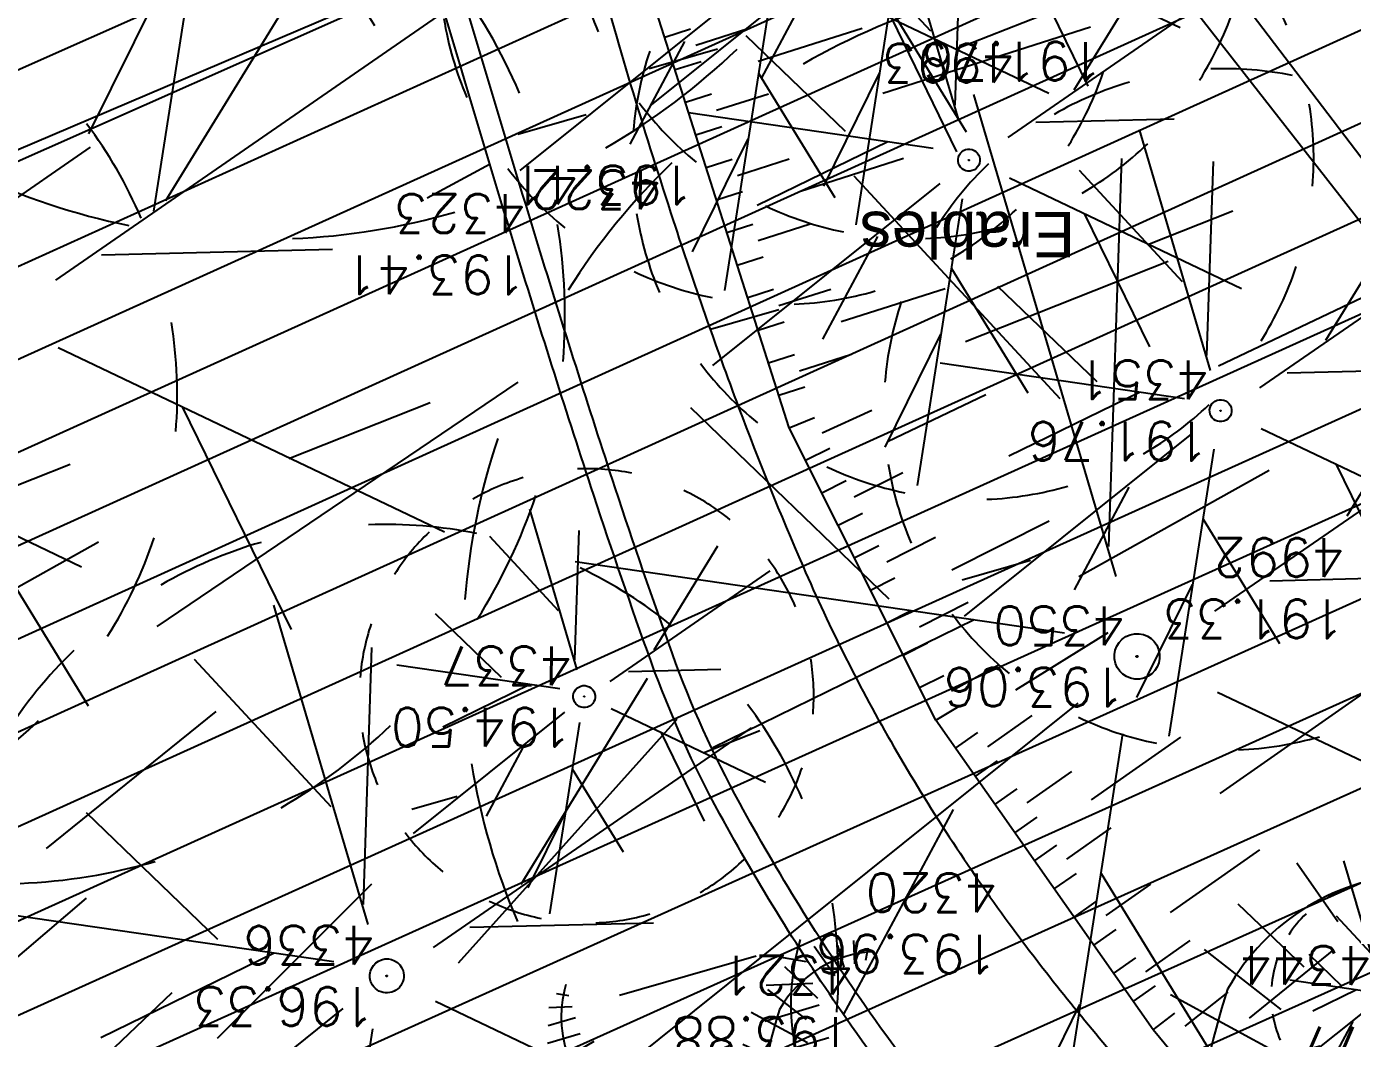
# Model space of a CAD drawing. Extents: x -594 to 29166, y -5797 to 14313.
# Drawn here: x 14514 to 15681, y 1596 to 2487 of the extents above; entities that cross this region are included whole.
import ezdxf
from ezdxf.enums import TextEntityAlignment as Align
from ezdxf.lldxf.tags import DXFTag

# ---------------------------------------------------------------- set-up
doc = ezdxf.new("R2010")
doc.units = 0
doc.linetypes.add('Style de ligne -15', pattern=[2.0832800000000002, 1.25, -0.41656, 0.1388600000000001, -0.2778600000000001])
doc.layers.get('0').update_dxf_attribs({"color": 252})
for name, color, linetype in [('A SITE', 252, 'Continuous'), ('DWG_280-140115-P - Général', 252, 'Continuous'), ('Fond topo - TAL', 252, 'Continuous'), ('Fond topo - TAL_HAC', 252, 'Continuous'), ('Fond topo - VEG', 252, 'Continuous'), ('Fond topo - VEG_TXT_ESSENCE', 252, 'Continuous'), ('Fond topo - Z_500', 252, 'Continuous'), ('prlm-VRD', 252, 'Continuous'), ('SA - EBC', 252, 'Continuous')]:
    doc.layers.add(name, color=color, linetype=linetype)
for name, color, linetype, plot in [('Fond topo - N', 252, 'Continuous', False), ('Fond topo - NCACHE', 252, 'Continuous', False), ('Fond topo - ZCACHE', 252, 'Continuous', False)]:
    doc.layers.add(name, color=color, linetype=linetype, plot=plot)
doc.layers.add('Fond topo - P', color=252, linetype='Continuous', lineweight=50)
doc.layers.add('Fond topo - VOI', color=252, linetype='Continuous', lineweight=25)
doc.styles.add('2000_ARIAL', font='arial.ttf', dxfattribs={"height": 0.400000006})
doc.styles.add('SIMPLEX', font='simplex_.ttf', dxfattribs={"height": 1.25})
tags = doc.linetypes.add('L16', pattern=[0.37500001490116125, 0.300000011920929, -0.07500000298023224]).pattern_tags.tags
tags[6:7] = [DXFTag(74, 4), DXFTag(75, 0), DXFTag(340, '0'), DXFTag(46, 0.0), DXFTag(50, 0.0), DXFTag(44, 0.0), DXFTag(45, 0.0)]
tags[4:5] = [DXFTag(74, 4), DXFTag(75, 0), DXFTag(340, '0'), DXFTag(46, 0.0), DXFTag(50, 0.0), DXFTag(44, 0.0), DXFTag(45, 0.0)]
tags = doc.linetypes.add('L8', pattern=[0.22500000894069674, 0.1500000059604645, -0.07500000298023224]).pattern_tags.tags
tags[6:7] = [DXFTag(74, 4), DXFTag(75, 0), DXFTag(340, '0'), DXFTag(46, 0.0), DXFTag(50, 0.0), DXFTag(44, 0.0), DXFTag(45, 0.0)]
tags[4:5] = [DXFTag(74, 4), DXFTag(75, 0), DXFTag(340, '0'), DXFTag(46, 0.0), DXFTag(50, 0.0), DXFTag(44, 0.0), DXFTag(45, 0.0)]
tags = doc.linetypes.add('STYLE_15', pattern=[0.8333119936287403, 0.5, -0.1666239947080612, 0.05554400011897087, -0.1111439988017082]).pattern_tags.tags
tags[10:11] = [DXFTag(74, 4), DXFTag(75, 0), DXFTag(340, '0'), DXFTag(46, 0.0), DXFTag(50, 0.0), DXFTag(44, 0.0), DXFTag(45, 0.0)]
tags[8:9] = [DXFTag(74, 4), DXFTag(75, 0), DXFTag(340, '0'), DXFTag(46, 0.0), DXFTag(50, 0.0), DXFTag(44, 0.0), DXFTag(45, 0.0)]
tags[6:7] = [DXFTag(74, 4), DXFTag(75, 0), DXFTag(340, '0'), DXFTag(46, 0.0), DXFTag(50, 0.0), DXFTag(44, 0.0), DXFTag(45, 0.0)]
tags[4:5] = [DXFTag(74, 4), DXFTag(75, 0), DXFTag(340, '0'), DXFTag(46, 0.0), DXFTag(50, 0.0), DXFTag(44, 0.0), DXFTag(45, 0.0)]

# ---------------------------------------------------------------- blocks, each defined once
blk = doc.blocks.new('A 90.PTOPO')
at = {"layer": 'Fond topo - NCACHE', "style": 'SIMPLEX'}
blk.add_attdef('MAT', text='', height=0.34, dxfattribs=at).set_placement((0.09999999986030161, -0.09999999962747097), align=Align.TOP_LEFT)
at = {"layer": 'Fond topo - ZCACHE', "style": 'SIMPLEX'}
blk.add_attdef('ALT', (0.09999999986030161, 0.09999999962747097), '', height=0.34, dxfattribs=at)
blk = doc.blocks.new('A 90.VEG14')
at = {"ltscale": 2, "flags": 128}
for points in [[(0.5, 0, -1), (-0.5, 0, -1)], [(0.016, 0, -1), (-0.016, 0, -1)]]:
    blk.add_lwpolyline(points, format="xyb", close=True, dxfattribs=at)
blk = doc.blocks.new('A 90.VEG12')
at = {"ltscale": 2}
for p, q in [((0.01815258799999997, 0.057406781), (0.100441039, 0.47293725)), ((0.05749608, 0.253444298), (0.145517598, 0.414706841)), ((0.037902722, 0.15845596), (-0.06593155700000003, 0.344147082)), ((-0.158788295, 0.086017079), (-0.245985314, 0.284587218)), ((0.04981112299999996, 0.033821695), (0.391570728, 0.285894318)), ((0.143890955, 0.107467204), (0.230033352, 0.253971609)), ((0.2917471699999999, 0.208620217), (0.392372872, 0.233301274)), ((-0.05229389700000003, 0.02983962500000001), (-0.383643778, 0.204631851)), ((-0.25001839, 0.135126714), (-0.3755999820000001, 0.091127132)), ((0.122915307, -0.02992704099999999), (0.317230371, 0.05540147100000001)), ((0.057557527, -0.01766878999999999), (0.411943876, -0.08413611500000001)), ((-0.05265807700000003, -0.029192154), (-0.412380265, -0.256628677)), ((-0.09359106700000003, -0.049762263), (-0.2956446150000001, -0.04653133200000001)), ((0.184132294, -0.04763066399999999), (0.323120213, -0.192805613)), ((0.01825986499999999, -0.057372749), (0.107637982, -0.4128258760000001)), ((0.02259491799999996, -0.07955337300000001), (0.001649748999999978, -0.36183712)), ((-0.151821475, -0.09483882200000002), (-0.2999525240000001, -0.315936062)), ((0.05371548199999998, -0.188497704), (0.197263789, -0.356749422))]:
    blk.add_line(p, q, dxfattribs=at)
for start, end in [(90, 103.8461539085843), (62.30769199853572, 76.15384597947835), (117.6923078993823, 131.5384619204946), (34.61538499867542, 48.46153799321151), (145.3846149358338, 159.2307690506909), (6.923076979206323, 20.76923090842763), (173.0769230068974, 186.9230769931026), (339.2307689837768, 353.0769230207937), (200.7692310571047, 214.6153850641662), (311.5384620067885, 325.3846150013246), (228.4615380795054, 242.3076921006177), (283.8461540205217, 297.6923080014643), (256.1538460914157, 270)]:
    blk.add_arc((0, 0), 0.496982058, start, end, dxfattribs=at)
blk = doc.blocks.new('A 90.RESINEUX')
at = {"ltscale": 2}
for p, q in [((-0.074169265, 0.428845282), (-0.014171327, 0.418845625)), ((-0.094168577, 0.388846656), (-0.024170983, 0.388846656)), ((-0.104168234, 0.338848375), (-0.014171327, 0.348848031)), ((-0.11416789, 0.298849749), (-0.014171327, 0.318849062)), ((-0.11416789, 0.258851124), (-0.004171670000000001, 0.288850093)), ((-0.104168234, 0.218852498), (0.015827643, 0.258851124)), ((0.325816989, 0.248851468), (0.345816302, 0.168854217)), ((0.365815615, 0.248851468), (0.365815615, 0.188853529)), ((0.285818364, 0.238851811), (0.325816989, 0.15885456)), ((0.395814584, 0.238851811), (0.395814584, 0.188853529)), ((0.425813553, 0.228852155), (0.415813896, 0.188853529)), ((-0.094168577, 0.178853873), (0.015827643, 0.218852499)), ((0.245819739, 0.218852498), (0.29581802, 0.138855248)), ((0.445812866, 0.208852842), (0.435813209, 0.188853529)), ((-0.094168577, 0.128855591), (0.035826955, 0.18885353)), ((0.205821113, 0.198853186), (0.265819051, 0.108856279)), ((0.165822488, 0.178853873), (0.225820426, 0.07885731)), ((-0.08416892100000001, 0.08885696600000001), (0.035826955, 0.148854904)), ((0.115824206, 0.148854904), (0.205821113, 0.038858684)), ((-0.074169264, 0.058857997), (0.05582626800000001, 0.118855935)), ((0.06582592400000001, 0.118855935), (0.155822831, 0.008859715)), ((-0.444156549, 0.058857997), (-0.394158268, 0.108856279)), ((-0.124167546, -0.091136848), (-0.11416789, 0.098856622)), ((-0.41415758, 0.018859372), (-0.374158955, 0.08885696600000001)), ((-0.374158955, -0.011139597), (-0.33416033, 0.08885696600000001)), ((-0.33416033, -0.03113891), (-0.294161704, 0.08885696600000001)), ((-0.294161704, -0.051138223), (-0.264162735, 0.08885696600000001)), ((-0.254163079, -0.06113787900000001), (-0.234163766, 0.08885696600000001)), ((-0.204164797, -0.071137536), (-0.204164797, 0.08885696600000001)), ((-0.164166172, -0.08113719200000001), (-0.164166172, 0.08885696600000001)), ((0.045826612, -0.14113513), (0.125823863, -0.001139941)), ((0.09582489300000001, -0.151134786), (0.175822144, -0.03113891)), ((0.135823519, -0.161134443), (0.225820426, -0.051138223)), ((-0.104168234, -0.06113787900000001), (0.025827299, -0.14113513)), ((0.185821801, -0.171134099), (0.265819051, -0.08113719200000001)), ((-0.11416789, -0.101136505), (-0.004171670000000001, -0.171134099)), ((0.235820082, -0.191133412), (0.315817333, -0.111136161)), ((-0.124167546, -0.151134786), (-0.014171327, -0.211132724)), ((0.275818708, -0.201133068), (0.345816302, -0.151134786)), ((-0.134167203, -0.191133412), (-0.014171327, -0.261131006)), ((0.305817677, -0.231132037), (0.375815271, -0.191133412)), ((-0.134167203, -0.231132037), (-0.034170639, -0.301129632)), ((0.335816646, -0.271130662), (0.395814584, -0.25113135)), ((-0.144166859, -0.271130662), (-0.054169952, -0.341128257)), ((0.385814927, -0.291129975), (0.345816302, -0.291129975)), ((-0.154166515, -0.311129288), (-0.074169264, -0.3911265390000001)), ((0.345816302, -0.311129288), (0.385814927, -0.321128944)), ((0.365815615, -0.341128257), (0.345816302, -0.331128601)), ((-0.174165828, -0.341128257), (-0.124167546, -0.411125851)), ((-0.204164797, -0.36112757), (-0.174165828, -0.431125164)), ((-0.234163766, -0.381126882), (-0.22416411, -0.431125164)), ((-0.264162735, -0.3911265390000001), (-0.264162735, -0.431125164))]:
    blk.add_line(p, q, dxfattribs=at)
for centre, major_axis, ratio, start_param, end_param in [((0.125824658, 0.32584846), (-0.141416496, 0.141416496), 0.9999999999990478, 6.0187679254481, 7.001196311805126), ((0.626553274, 0.375004286), (0.495806787, 0.495806787), 0.9999999999992479, 2.407115294926716, 2.808261770600389), ((0.346817063, 0.020858942), (0.141416496, 0.141416496), 0.9999999999984862, 0.2082352305735228, 0.9403659464662355), ((0.6156107310000001, -0.413017298), (-0.494244527, 0.494244527), 0.9999999999994863, 5.940864207087385, 6.402329262634387), ((-0.271161699, 0.231851691), (-0.148487321, 0.148487321), 0.999999999999426, 1.039500649605982, 1.948537937165391), ((-0.132308309, 0.771717634), (0.5413446150000001, 0.5413446150000001), 0.999999999999071, 3.63264165587472, 4.003214602841574), ((0, 0), (-0.001131371, 0.001131371), 0.99999999997417, 3.926990817000156, 7.06858347058995), ((0, 0), (-0.001131371, 0.001131371), 0.99999999997417, 0.7853981634103633, 3.926990817000156), ((-0.091248273, -0.737988308), (0.495574425, 0.495574425), 0.9999999999996342, 0.1822567691657557, 0.5883250715815413), ((-0.744748968, -0.046828497), (-0.4953887950000001, 0.4953887950000001), 0.9999999999996526, 3.509030027783859, 3.906773112117224), ((0.162823386, -0.300130027), (-0.141416496, 0.141416496), 0.9999999999997603, 3.670881203304562, 4.697745667496582), ((-0.265161906, -0.212133051), (-0.141416496, 0.141416496), 0.9999999999999891, 2.259520706035595, 3.289317319450373)]:
    blk.add_ellipse(centre, major_axis=major_axis, ratio=ratio, start_param=start_param, end_param=end_param, dxfattribs=at)
blk = doc.blocks.new('A$C380262B1')
at = {"layer": 'SA - EBC'}
h = blk.add_hatch(dxfattribs=at)
h.set_pattern_fill('_USER', color=256, scale=75, angle=-335.8284639255295, style=0, pattern_type=0)
h.set_pattern_definition([(24.17153607447054, (-355966725.0913794, -417896002.4038396), (-30.71023888770651, 68.42427367140989), [])])
h.paths.add_polyline_path([(9533.967289561406, -8391.022676602006), (7823.560263682157, -8197.032719478011), (7677.26634000428, -8624.200356937945), (6795.644808141515, -8561.406107898802), (5968.179506575689, -8295.55842038244), (5307.727831928059, -7899.99740216881, -0.3248648439675891), (5215.66356504336, -6186.960641667247, -0.2814891280233847), (6034.588919347152, -5793.906059488654), (6977.488194359466, -5966.359615046531, 0.1695292869953866), (8622.524935239926, -5863.042801246047, 0.3340686001642133), (8902.106720628217, -5382.998490706086, 0.09326601099187866), (8620.675744628534, -4484.154293872416, 0.153138720952933), (7983.041431754827, -3856.574170198292), (6774.001917056739, -3250.65084323287), (5737.27900213562, -2651.023222506046, -0.1642525569746835), (4858.435642998666, -1650.659172795713), (4817.150435736403, -1198.612694069743), (4848.756969021633, -647.3217743448913), (5422.659926814958, 1808.548009581864, 0.4390366150430304), (6435.564773995429, 2874.098786618561, -0.09336270403907257), (6508.739385334775, 3486.828686110675, 0.1042719612268155), (6540.439700800925, 3811.755312792957), (6460.564939025789, 4655.403570830822), (7373.38954936713, 4920.791836176068), (7554.008261486888, 4259.8578767851), (7298.873095074669, 4188.137014396489), (7509.021686343476, 3441.03382807225, -0.2009829630450486), (7456.712778378278, 3016.095944307745), (7105.68882166408, 2168.347155954689), (7082.51023539342, 1970.99042609334), (7207.488740049303, 1059.89730162546), (7767.198439734057, -779.9824859946966), (8823.304629139602, -984.4878826290369, 0.1214178809896852), (9894.772318005562, -3098.331943433732, 0.01018302281994621), (10254.53238859773, -3499.40192066133), (9617.819940159097, -3345.007801242173), (9300.242931814864, -4358.367580920458), (9996.567213023081, -4620.499769318849), (9784.691719617695, -7276.41688529402), (9646.94292745553, -8212.627615593374)])
at = {"layer": 'DWG_280-140115-P - Général', "linetype": 'STYLE_15', "ltscale": 10, "elevation": 1e-07, "flags": 128}
for points in [[(3021.57010990195, -8145.867266133428, -0.06895872050302425), (6235.28967932798, -3756.488723866642, -0.008807822459316559), (10257.93705312535, 602.650766633451, -0.04520462568320733), (14397.25473853759, 4625.921016000211)], [(3183.863145206124, -8029.472286626697, -0.06402224317722395), (6209.414131427184, -3981.190984882414, -0.008807822459316559), (10232.06150527112, 377.9485056176782, -0.04520462568320733), (14371.37919068336, 4401.218755077571)], [(3210.571503592655, -8360.037511121482, -0.06701638499415095), (6351.068271277472, -4105.283255595714, -0.008807822459459397), (10373.71564516798, 253.8562349975109, -0.04520462568242076), (14513.03333048709, 4277.126484271139)]]:
    blk.add_lwpolyline(points, format="xyb", dxfattribs=at)
at = {"layer": 'Fond topo - TAL', "ltscale": 2, "flags": 128}
for points in [[(5550.964989326894, 309.369040466845, 0.001967021161989692), (5665.979576995596, -158.5412297397852, 0.009053492578674051), (5692.935789003968, -258.6355214938521, 0.02150890567281686), (5721.746376994997, -344.371111318469, 0.003755858169683042), (5916.477807564661, -839.507176540792, 0.006031040945216099), (6036.166447913274, -1127.173111308366, 0.00802460262229775), (6131.992868334055, -1340.383921563625, 0.04845863212810597), (6240.257172519341, -1522.94373139739, 0.03430654887041581), (6435.959424171597, -1754.955144040287, 0.02760387584933579), (6657.272273395211, -1959.60779003799, 0.04574181501611826), (6804.766618506983, -2060.447602067143, 0.003041655342484329), (6919.643248012289, -2123.531989287585, 0.0008412878209468677), (7337.804675800726, -2348.956102598459, 0.002454288222013147), (7436.458407342434, -2401.302496530116, 0.01966671475607495), (7719.408091250807, -2481.40658531338)], [(8696.70307035558, -2579.708044789732, -0.3425138750578529), (8150.471424357966, -2505.880220793188), (7835.208676150069, -2174.599758349359), (7410.980857489631, -1660.51135584712), (7219.618447357789, -1387.792038172483), (7090.576260630041, -1130.376935936511), (6971.801466261968, -757.5860807672143), (6852.857841458172, -256.5357037819922), (6786.252327915281, 103.1283412128687)]]:
    blk.add_lwpolyline(points, format="xyb", dxfattribs=at)
at = {"layer": 'Fond topo - TAL', "linetype": 'L8', "ltscale": 2, "flags": 128}
for points in [[(7843.576837424189, -2454.763318784535, 0.2025701717713174), (7818.711159052327, -2407.034266274422, -0.007879161599459306), (7640.990078588948, -2235.129312518984, -0.01612499363821745), (7557.98194357194, -2146.742506511509, -0.005612050926987784), (7218.769571790472, -1752.536460012197, -0.02310981944406066), (7140.930297179148, -1650.804320536554, -0.02656853736084773), (7029.457357199863, -1470.521908998489, -0.03868213141289542), (6968.934015370905, -1336.197910271585, -0.007175392863421301), (6918.436704436317, -1189.56454358995, -0.004924543901637316), (6850.185837876052, -974.6195048093796, -0.003633774980151405), (6765.756383864209, -692.0433912426233, -0.005756497948632509), (6715.744366496801, -512.4281177297235, -0.02086462232268653), (6661.297923419625, -267.020758241415, -0.01528835115206335), (6611.542783258483, 71.27801030874252, -0.00998661920293276), (6586.955556971952, 328.0047471635044, -0.02421681069612429), (6584.030494419858, 435.9778702259064, -0.004068535753421325), (6587.800737796351, 563.8447332195938, -0.00117186381131355), (6605.500722117722, 1006.575481779873, -0.001529534022618814), (6626.974113052711, 1479.64345049113, -0.006277708336209411), (6634.034058218822, 1595.284275058657, -0.0295487888980973), (6646.315631410107, 1687.354569882154, -0.007897956095757505), (6716.157549107447, 2019.119587913156, -0.009534636861174617), (6784.259685594589, 2294.602788612247, -0.02633710465156826), (6808.546934463084, 2369.371020235121)], [(6824.968495918438, 78.70972696691751), (7021.454949909821, -217.2260295599699), (7738.788907555863, -1134.489038214087), (7966.207383340225, -1385.030828416348), (8188.162421435118, -1610.515404865146, 0.171233238763422), (8361.171029834077, -1694.966671336442, -0.137285581872792), (8464.900098880753, -1737.338212691247), (8653.748317202553, -1977.532647550106), (8757.066611899063, -2047.598836384714)]]:
    blk.add_lwpolyline(points, format="xyb", dxfattribs=at)
at = {"layer": 'Fond topo - TAL_HAC', "ltscale": 2}
for p, q in [((6338.506393227726, -916.1319972015917), (6691.841545887291, -765.7648800872266)), ((6980.937988916412, -786.2623003311455), (7003.805378684774, -778.976527415216)), ((7008.373640011996, -793.3146372437477), (7054.108419409022, -778.7430915050209)), ((7063.244942156598, -807.4193110689521), (7154.714501043782, -778.2762194052339)), ((7172.987546259537, -835.6286588124931), (7355.926664220169, -777.3424752987921)), ((6990.074511570856, -814.938519988209), (7012.941901246086, -807.6527471654117)), ((6999.211034178734, -843.6147397384048), (7022.078423947096, -836.3289668224752)), ((7026.646685320884, -850.6670764647424), (7072.38146471791, -836.0955307260156)), ((7008.347556786612, -872.2909592092037), (7031.21494660154, -865.0051863864064)), ((6771.88646751456, -927.9431203380227), (6827.230976009741, -897.7921021170914)), ((7017.484079534188, -900.9671786800027), (7040.351469209418, -893.6814057640731)), ((7044.919730490074, -908.0195158720016), (7090.654510026798, -893.447969853878)), ((7099.791032588109, -922.1241895109415), (7191.260591661558, -892.9810978472233)), ((7026.620602188632, -929.6433985233307), (7049.487991863862, -922.3576255142689)), ((7035.75712479651, -958.3196180872619), (7058.624514564872, -951.0338452644646)), ((7063.192775892094, -965.3719548135996), (7108.927555335686, -950.800409168005)), ((7044.893647357821, -986.9958377443254), (7067.761037079617, -979.7100650146604)), ((7245.748263830319, -1054.317245818675), (7424.27893714048, -983.6716612800956)), ((7468.700625374913, -1075.647056102753), (7632.048484543338, -997.998857498169)), ((7054.030170105398, -1015.672057401389), (7076.897559734061, -1008.386284392327)), ((7081.465821107849, -1022.724394313991), (7127.200600551441, -1008.152848389)), ((7136.337123112753, -1036.829068139195), (7227.806682139635, -1007.685976475477)), ((7063.166692759842, -1044.348277058452), (7086.034082481638, -1037.062503863126)), ((7072.30321536772, -1073.024496436119), (7095.170605089515, -1065.738723613322)), ((7099.738866323605, -1080.076833441854), (7145.473645860329, -1065.505287703127)), ((6533.990475581959, -1305.457320064306), (6851.931389328092, -1090.121360681951)), ((7081.439737929031, -1101.700716186315), (7104.307127697393, -1094.414943363518)), ((7177.04568314366, -1142.286018095911), (7263.689845474437, -1100.948515255004)), ((7119.587331498042, -1134.775957744569), (7163.304800260812, -1114.957205951214)), ((7090.576260630041, -1130.376935936511), (7112.805297179148, -1121.328735165298)), ((7104.914281377569, -1158.978613745421), (7126.369365816936, -1148.223180323839)), ((7345.618846686557, -1261.465876176953), (7513.122313702479, -1167.62245092541)), ((7119.252302171662, -1187.580291833729), (7140.70738661103, -1176.824858319014)), ((7147.876397008076, -1191.125697363168), (7190.786565933377, -1169.614830426872)), ((7133.59032291919, -1216.181969828904), (7155.045407405123, -1205.426536314189)), ((7233.800628175959, -1255.419864598662), (7319.620966305956, -1212.398130632937)), ((6314.65895245783, -1324.597061146051), (6482.179136807099, -1230.783480685204)), ((7147.928343713284, -1244.783647917211), (7169.383428106084, -1234.028214495629)), ((7176.552438456565, -1248.329053632915), (7219.462607474998, -1226.818186603487)), ((7162.266364460811, -1273.385326098651), (7183.721448900178, -1262.629892583936)), ((7205.228480091318, -1305.532409623265), (7248.138648923486, -1284.021542686969)), ((7176.604385161772, -1301.987004000694), (7198.059469694272, -1291.231570579112)), ((7290.11070667766, -1361.256088409573), (7371.616726974025, -1310.533621627837)), ((7190.9424059093, -1330.588682182133), (7212.397490395233, -1319.833248481154)), ((7233.480137214065, -1361.961658392102), (7275.57002143003, -1338.886961340904)), ((7470.218399027362, -1452.447448018938), (7627.386586135253, -1342.165260389447)), ((7205.28042674996, -1359.190359991044), (7226.735511142761, -1348.434926569462)), ((7219.618447357789, -1387.792038172483), (7240.224763238803, -1375.488390214741)), ((6436.524039879441, -1500.879434403032), (6585.801814449951, -1380.131159164011)), ((6799.250824656337, -1601.529272366315), (6991.849832702428, -1387.05670516938)), ((7265.35934493877, -1411.195762455463), (7304.651391645893, -1383.625215664506)), ((7237.01503011398, -1412.584703415632), (7256.661053514108, -1398.799429833889)), ((7356.841139821336, -1458.003211393952), (7435.425233514979, -1402.862117439508)), ((7254.411612870172, -1437.377368658781), (7274.0576362703, -1423.592095263302)), ((7300.152510451153, -1460.781092941761), (7339.444557204843, -1433.210546150804)), ((7271.808195626363, -1462.17003390193), (7291.454218933359, -1448.384760692716)), ((7289.204778335989, -1486.962699331343), (7308.850801782683, -1473.1774257496)), ((7334.945675823838, -1510.366423428059), (7374.237722577527, -1482.795876637101)), ((7306.601361138746, -1511.755364574492), (7326.247384445742, -1497.970090899616)), ((7426.427470846102, -1557.173872552812), (7505.011564446613, -1502.032778412104)), ((7323.997943894938, -1536.548029817641), (7343.643967295066, -1522.762756235898)), ((6587.099129380658, -1667.804162018001), (6722.938057174906, -1532.114126812667)), ((7369.738841336221, -1559.951754100621), (7409.030888183042, -1532.381206937134)), ((6398.869400518015, -1606.918739899993), (6471.824075747281, -1544.519899040461)), ((7341.394526557997, -1561.340694781393), (7361.040549958125, -1547.555421479046)), ((7358.791109221056, -1586.133360303938), (7378.43713266775, -1572.348086722195)), ((7404.532006802037, -1609.537084586918), (7443.824053509161, -1581.966537982225)), ((7376.187691977248, -1610.926025547087), (7395.833715423942, -1597.140752058476)), ((7495.878878841177, -1650.284188520163), (7570.51601675339, -1589.907887764275)), ((7393.584274733439, -1635.718690790236), (7413.230298040435, -1621.933417394757)), ((6477.67014009878, -1694.10611577332), (6547.137366747484, -1627.846743632108)), ((7439.424504945055, -1657.286748103797), (7477.035879809409, -1627.464198414236)), ((7410.980857489631, -1660.51135584712), (7430.073964921758, -1645.969923958182))]:
    blk.add_line(p, q, dxfattribs=at)
at = {"layer": 'Fond topo - VOI', "linetype": 'L16', "ltscale": 2, "flags": 128}
for points in [[(5392.407969431952, 1111.904269549996, 0.01722442130375293), (5396.107164770365, 882.525622472167, 0.04305158241120926), (5408.627218520269, 791.4557883515954, 0.001177569187763674), (5484.062571497634, 461.9041703641415, 0.002427729493112618), (5521.804238390177, 302.3227220401168, 0.001967020956825959), (5636.875169211999, -165.8167663961649, 0.009053493585175633), (5664.113873941824, -266.960016451776, 0.02150890483590385), (5693.746245000511, -355.1410974003375, 0.003755857879048691), (5888.642630679533, -850.696587562561, 0.006031040761159129), (6008.609275799245, -1139.030693657696, 0.008024603406108846), (6104.830426676199, -1353.119766991585, 0.04845863152505209), (6216.053937375546, -1540.669515356421, 0.03430654925623074), (6414.407409727573, -1775.824036449194, 0.02760387630777388), (6638.150424184278, -1982.723907381296, 0.04574181495738096), (6790.166542027146, -2086.655191704631, 0.003041655411540011), (6905.363101279363, -2149.915267992765, 0.0008412879643141841), (7323.613393446431, -2375.387286581099, 0.002454288050361413), (7422.52728305757, -2427.871722541749, 0.001190149676915431), (7627.286710543558, -2534.613265283406, 0.2729859319538775), (7818.640415603295, -2537.865278497338, 0.5229621065076793), (7831.962817022577, -2392.043141648173, -0.00786055030879591), (7655.119823943824, -2220.974797196686, -0.01612499385767952), (7572.994566615671, -2133.528076577932, -0.005612051181520921), (7234.075024491176, -1739.662334322929, -0.02310981858493283), (7157.358596613631, -1639.397700689733, -0.02656853706870258), (7047.00267999433, -1460.921823047101, -0.03868213082134395), (6987.748695677146, -1329.415004514158, -0.007175393436975411), (6937.438285909593, -1183.32435907796, -0.004924544095459816), (6869.306644191965, -968.754799850285, -0.003633774744343019), (6784.960411116481, -686.4572174847126, -0.005756498423518589), (6735.071917390451, -507.2855721227825, -0.02086462172059421), (6680.986850569025, -263.5070498101413, -0.01528835093536459), (6631.409636558965, 73.58195064589381, -0.009986619233383176), (6606.898569175974, 329.5134760439396, -0.02421681082814337), (6604.025940550491, 435.5511002242565, -0.004068535890819898), (6607.786591118202, 563.0926269106567, -0.001171863945288602), (6625.482830638066, 1005.729702953249, -0.00152953393264567), (6646.950672985986, 1478.675435110927, -0.006277708744472327), (6653.980015730485, 1593.814995978028, -0.02954878833963652), (6665.949301002547, 1683.544186316431, -0.007897955815137008), (6735.661067813635, 2014.690958615392, -0.009534637172886556), (6803.580167004839, 2289.433746226132, -0.03049426633253396), (6831.640211259946, 2373.435025289655, -0.01959706265007154), (6864.077265607193, 2445.57635160163, -0.007385007286054106), (6960.320823127404, 2632.030238676816, -0.00703834365838784), (7075.096242548898, 2839.478127937764, -0.02475780953821647), (7111.427237140015, 2896.292627044022, -0.03116737178628414), (7157.645668694749, 2953.358696680516, 0.01624541013141497), (7249.477941682562, 3060.073339007795, 0.01140558707328078), (7334.763849945739, 3171.03962264955, 0.007490832612850338), (7458.135183434933, 3344.7704016231, 0.04894958720658051), (7477.731918497011, 3380.245566368103, 0.0172000170103988), (7519.617923954502, 3487.450566142797)], [(7936.645156191662, -1313.032311946154), (7761.014300351962, -1111.197102814913), (7054.519263608381, -183.4318746812642), (6907.6444120612, 24.50983170419931), (6746.993178455159, 219.0516931936145, 0.006613177661415453), (6748.904555244371, 120.7186687737703, 0.0253330758707247), (6751.042485469952, 95.11782731860876, 0.0108239182364817), (6801.447530696169, -226.1633293703198, 0.0154671533395052), (6848.49398159422, -448.8586576655507, 0.008576348943051731), (6920.1050396543, -722.136964276433, 0.01028033573557607), (6988.401798764244, -947.7115264162421, 0.01106412546931602), (7046.055589104071, -1112.433058861643, 0.01276571990151378), (7102.771272743121, -1252.661290578544, 0.02852594718343021), (7182.738727657124, -1411.302015185356, 0.02727313298894189), (7284.326502075419, -1566.875136364251, 0.02090956724912697), (7382.930281711742, -1690.109775215387, -0.007088603211397751), (7683.603588538244, -2045.307161472738, -0.01193470594219347), (7849.056737823412, -2256.560554355383, -0.00729741006515078), (8106.142006115988, -2612.177466321737), (8410.685556428507, -3177.637089602649), (8498.25493232347, -3353.784748818725), (8695.358807547018, -3823.624645918608), (8673.967560986057, -4325.454038009048)]]:
    blk.add_lwpolyline(points, format="xyb", dxfattribs=at)
at = {"layer": 'Fond topo - P', "ltscale": 2}
ref = blk.add_blockref('A 90.PTOPO', (7299.447284312919, -836.2295405007899), dxfattribs=dict(at, xscale=100, yscale=100, zscale=100, rotation=179.9607580165254))
ref.add_attrib('MAT', '4993', dxfattribs={"layer": 'Fond topo - N', "color": 0, "ltscale": 2, "height": 34, "rotation": 179.9607579854925, "style": 'SIMPLEX'}).set_placement((7289.454135671258, -826.2226939201355), align=Align.TOP_LEFT)
ref.add_attrib('ALT', '191.76', (7367.469055159017, -790.5999260954559), dxfattribs={"layer": 'Fond topo - Z_500', "color": 0, "ltscale": 2, "height": 34, "rotation": 179.9607579854925, "style": 'SIMPLEX'})
ref = blk.add_blockref('A 90.PTOPO', (6988.401798764244, -947.7115264162421), dxfattribs=dict(at, xscale=100, yscale=100, zscale=100, rotation=179.9607580165254))
ref.add_attrib('MAT', '4322', dxfattribs={"layer": 'Fond topo - N', "color": 0, "ltscale": 2, "height": 34, "rotation": 179.9607579854925, "style": 'SIMPLEX'}).set_placement((6978.408650169149, -937.7046796493232), align=Align.TOP_LEFT)
ref.add_attrib('ALT', '193.41', (7007.46887838468, -899.6212631464005), dxfattribs={"layer": 'Fond topo - Z_500', "color": 0, "ltscale": 2, "height": 34, "rotation": 179.9607579854925, "style": 'SIMPLEX'})
ref = blk.add_blockref('A 90.PTOPO', (6869.306644191965, -968.754799850285), dxfattribs=dict(at, xscale=100, yscale=100, zscale=100, rotation=179.9607580165254))
ref.add_attrib('MAT', '4323', dxfattribs={"layer": 'Fond topo - N', "color": 0, "ltscale": 2, "height": 34, "rotation": 179.9607579854925, "style": 'SIMPLEX'}).set_placement((6859.313495596871, -958.7479530833662), align=Align.TOP_LEFT)
ref.add_attrib('ALT', '193.41', (6859.299797518179, -978.7479484453797), dxfattribs={"layer": 'Fond topo - Z_500', "color": 0, "ltscale": 2, "height": 34, "rotation": 179.9607579854925, "style": 'SIMPLEX'})
ref = blk.add_blockref('A 90.PTOPO', (7470.791610097513, -1115.20527228713), dxfattribs=dict(at, xscale=100, yscale=100, zscale=100, rotation=179.9607580165254))
ref.add_attrib('MAT', '4351', dxfattribs={"layer": 'Fond topo - N', "color": 0, "ltscale": 2, "height": 34, "rotation": 179.9607579854925, "style": 'SIMPLEX'}).set_placement((7460.798461502418, -1105.198425427079), align=Align.TOP_LEFT)
ref.add_attrib('ALT', '191.76', (7460.784763423726, -1125.198420789093), dxfattribs={"layer": 'Fond topo - Z_500', "color": 0, "ltscale": 2, "height": 34, "rotation": 179.9607579854925, "style": 'SIMPLEX'})
ref = blk.add_blockref('A 90.PTOPO', (7590.242148702964, -1271.70173637569), dxfattribs=dict(at, xscale=100, yscale=100, zscale=100, rotation=179.9607580165254))
ref.add_attrib('MAT', '4992', dxfattribs={"layer": 'Fond topo - N', "color": 0, "ltscale": 2, "height": 34, "rotation": 179.9607579854925, "style": 'SIMPLEX'}).set_placement((7580.249000014737, -1261.694889888167), align=Align.TOP_LEFT)
ref.add_attrib('ALT', '191.33', (7580.235302029178, -1281.694884970784), dxfattribs={"layer": 'Fond topo - Z_500', "color": 0, "ltscale": 2, "height": 34, "rotation": 179.9607579854925, "style": 'SIMPLEX'})
ref = blk.add_blockref('A 90.PTOPO', (7396.878676814958, -1331.735272239894), dxfattribs=dict(at, xscale=100, yscale=100, zscale=100, rotation=179.9607580165254))
ref.add_attrib('MAT', '4350', dxfattribs={"layer": 'Fond topo - N', "color": 0, "ltscale": 2, "height": 34, "rotation": 179.9607579854925, "style": 'SIMPLEX'}).set_placement((7386.885528219864, -1321.728425566107), align=Align.TOP_LEFT)
ref.add_attrib('ALT', '193.06', (7386.871830141172, -1341.728420928121), dxfattribs={"layer": 'Fond topo - Z_500', "color": 0, "ltscale": 2, "height": 34, "rotation": 179.9607579854925, "style": 'SIMPLEX'})
ref = blk.add_blockref('A 90.PTOPO', (6910.020099487156, -1367.099075112492), dxfattribs=dict(at, xscale=100, yscale=100, zscale=100, rotation=179.9607580165254))
ref.add_attrib('MAT', '4337', dxfattribs={"layer": 'Fond topo - N', "color": 0, "ltscale": 2, "height": 34, "rotation": 179.9607579854925, "style": 'SIMPLEX'}).set_placement((6900.026950892061, -1357.092228345573), align=Align.TOP_LEFT)
ref.add_attrib('ALT', '194.50', (6900.013252766803, -1377.092223614454), dxfattribs={"layer": 'Fond topo - Z_500', "color": 0, "ltscale": 2, "height": 34, "rotation": 179.9607579854925, "style": 'SIMPLEX'})
ref = blk.add_blockref('A 90.PTOPO', (7284.326502075419, -1566.875136364251), dxfattribs=dict(at, xscale=100, yscale=100, zscale=100, rotation=179.9607580165254))
ref.add_attrib('MAT', '4320', dxfattribs={"layer": 'Fond topo - N', "color": 0, "ltscale": 2, "height": 34, "rotation": 179.9607579854925, "style": 'SIMPLEX'}).set_placement((7274.33335352689, -1556.868289597332), align=Align.TOP_LEFT)
ref.add_attrib('ALT', '193.96', (7274.319655448198, -1576.868284866214), dxfattribs={"layer": 'Fond topo - Z_500', "color": 0, "ltscale": 2, "height": 34, "rotation": 179.9607579854925, "style": 'SIMPLEX'})
ref = blk.add_blockref('A 90.PTOPO', (6736.218323977664, -1613.082578219473), dxfattribs=dict(at, xscale=100, yscale=100, zscale=100, rotation=179.9607580165254))
ref.add_attrib('MAT', '4336', dxfattribs={"layer": 'Fond topo - N', "color": 0, "ltscale": 2, "height": 34, "rotation": 179.9607579854925, "style": 'SIMPLEX'}).set_placement((6726.225175382569, -1603.075731545687), align=Align.TOP_LEFT)
ref.add_attrib('ALT', '196.33', (6726.211477303877, -1623.075726814568), dxfattribs={"layer": 'Fond topo - Z_500', "color": 0, "ltscale": 2, "height": 34, "rotation": 179.9607579854925, "style": 'SIMPLEX'})
ref = blk.add_blockref('A 90.PTOPO', (7613.960742717609, -1630.834843032062), dxfattribs=dict(at, xscale=100, yscale=100, zscale=100, rotation=179.9607580165254))
ref.add_attrib('MAT', '4344', dxfattribs={"layer": 'Fond topo - N', "color": 0, "ltscale": 2, "height": 34, "rotation": 179.9607579854925, "style": 'SIMPLEX'}).set_placement((7603.967594029382, -1620.827996451408), align=Align.TOP_LEFT)
ref.add_attrib('ALT', '192.77', (7699.22850811854, -1657.932518329471), dxfattribs={"layer": 'Fond topo - Z_500', "color": 0, "ltscale": 2, "height": 34, "rotation": 179.9607579854925, "style": 'SIMPLEX'})
ref = blk.add_blockref('A 90.PTOPO', (7157.358596613631, -1639.397700689733), dxfattribs=dict(at, xscale=100, yscale=100, zscale=100, rotation=179.9607580165254))
ref.add_attrib('MAT', '4321', dxfattribs={"layer": 'Fond topo - N', "color": 0, "ltscale": 2, "height": 34, "rotation": 179.9607579854925, "style": 'SIMPLEX'}).set_placement((7147.365448018536, -1629.390854109079), align=Align.TOP_LEFT)
ref.add_attrib('ALT', '193.88', (7147.351749846712, -1649.390849471092), dxfattribs={"layer": 'Fond topo - Z_500', "color": 0, "ltscale": 2, "height": 34, "rotation": 179.9607579854925, "style": 'SIMPLEX'})
at = {"layer": 'Fond topo - VEG', "ltscale": 2, "zscale": 100}
for name, p, xscale, yscale, rotation in [('A 90.VEG12', (6628.795249946415, -364.0289305709302), 1207.68, 1207.68, 182.3278434684567), ('A 90.VEG12', (7198.309772554785, -663.7886509299278), 603.8399999999998, 603.8399999999998, 182.3278434684567), ('A 90.VEG12', (7082.652220828459, -721.6326929628849), 603.8399999999998, 603.8399999999998, 182.3278434684567), ('A 90.VEG12', (6392.958741262555, -1031.859396956861), 1006.4, 1006.4, 182.3278434684567), ('A 90.VEG12', (7252.38861781545, -893.5093773528934), 603.8399999999998, 603.8399999999998, 182.3278434684567), ('A 90.VEG12', (6154.114221781492, -1101.628808770329), 799.9999999999999, 799.9999999999999, 182.3278434684567), ('A 90.VEG12', (7403.27339344658, -1329.689922742546), 1207.68, 1207.68, 182.3278434684567), ('A 90.VEG12', (7473.988968413323, -1114.18259749189), 603.8399999999998, 603.8399999999998, 182.3278434684567), ('A 90.VEG14', (7248.895919090137, -894.6265164762735), 19.38, 19.38, 197.7368755850334), ('A 90.VEG14', (7470.496269594878, -1115.299736894667), 19.38, 19.38, 197.7368755850334), ('A 90.VEG12', (6912.151671713218, -1366.417291946709), 402.5599999999997, 402.5599999999997, 182.3278434684567), ('A 90.VEG12', (6736.218323977664, -1613.082578219473), 799.9999999999999, 799.9999999999999, 182.3278434684567), ('A 90.VEG14', (7396.878676814958, -1331.735272239894), 40.00000000000001, 40.00000000000001, 197.7368755850334), ('A 90.VEG14', (6910.020099487156, -1367.099075112492), 19.38, 19.38, 197.7368755850334), ('A 90.RESINEUX', (7409.908650116995, -1963.382223807275), 997.2781133949251, 997.2781133949251, 106.5439777453508), ('A 90.VEG12', (7615.026528807357, -1630.493951402605), 201.2799999999999, 201.2799999999999, 182.3278434684567), ('A 90.RESINEUX', (7048.712702607736, -1811.962491646409), 498.6390566974625, 498.6390566974625, 106.5439777453508), ('A 90.VEG14', (6736.218323977664, -1613.082578219473), 29.99999999999999, 29.99999999999999, 197.7368755850334)]:
    blk.add_blockref(name, p, dxfattribs=dict(at, xscale=xscale, yscale=yscale, rotation=rotation))
at = {"layer": 'Fond topo - VEG_TXT_ESSENCE', "style": '2000_ARIAL'}
blk.add_text('Erables', height=40, rotation=179.9607579921626, dxfattribs=at).set_placement((7342.340963240713, -940.1846966706216))

msp = doc.modelspace()

# ---------------------------------------------------------------- linework, layer by layer
at = {"layer": 'A SITE', "linetype": 'Style de ligne -15', "lineweight": 50, "ltscale": 25.4}
msp.add_open_spline([(4176.460323989, 5442.268083721201), (4369.671814654253, 5480.305082514233), (4562.883305319505, 5518.342081307264), (4903.035870079556, 5519.770962749722), (5243.188434839607, 5521.199844192178), (5979.862232432676, 5524.644192387673), (6716.536030025745, 5528.088540583168), (7278.196035443951, 5527.680984529125), (7839.856040862154, 5527.273428475082), (8021.33605249903, 5527.04436151977), (8202.816064135908, 5526.815294564457), (8808.175518535207, 5525.355672830381), (9413.534972934507, 5523.896051096305), (10716.35055125782, 5525.292875773189), (12019.16612958114, 5526.689700450073), (12242.59736941556, 5526.219074095052), (12466.02860924998, 5525.748447740031), (12816.58825669966, 5520.962446153984), (13167.14790414932, 5516.176444567938), (13202.67334411069, 5616.323253230989), (13238.19878407206, 5716.470061894041), (13267.88797985007, 5802.201202280354), (13297.57717562809, 5887.932342666667), (13327.26637146807, 5973.663483182873), (13356.95556730804, 6059.39462369908), (13408.40586833479, 6207.963585019167), (13459.85616936153, 6356.532546339254), (13477.00626972637, 6406.055533505653), (13494.1563700912, 6455.578520672052), (13528.56424594086, 6560.211756405557), (13562.97212179051, 6664.844992139062), (13573.34426940263, 6696.386357049848), (13583.71641701474, 6727.927721960633), (13599.14459516289, 6774.844311820367), (13614.57277331104, 6821.7609016801), (13678.89845151418, 7117.445058481407), (13743.22412971732, 7413.129215282714), (13957.44417426001, 7453.649993311512), (14171.6642188027, 7494.17077134031), (14164.33110006091, 7534.454284825461), (14156.99798131911, 7574.737798310613), (14190.69856097776, 7584.1885789299), (14224.3991406364, 7593.639359549188), (14227.54598275065, 7586.876309721521), (14230.6928248649, 7580.113259893854), (14293.31613396937, 7599.075882379029), (14355.93944307384, 7618.038504864206), (14360.33627129155, 7603.518153668139), (14364.73309950925, 7588.997802472074), (14537.19463817218, 7591.452871283189), (14709.72105367121, 7640.318572682433), (14664.80085229129, 7789.364483691123), (14619.88065091136, 7938.410394699813), (15047.10136485209, 8062.384212492531), (15474.32207879282, 8186.35803028525), (15686.72011032906, 8247.99634733282), (15899.1181418653, 8309.634664380394), (15904.18095425764, 8311.16615035549), (15909.24376664999, 8312.697636330588), (15908.24632720474, 8315.994988719141), (15907.24888775948, 8319.292341107695), (17672.66370066847, 8849.18489157519), (19438.07851357746, 9379.077442042686), (19648.94625719312, 9442.84166650947), (19859.81400080878, 9506.605890976254), (20255.34999765514, 9309.740046358256), (20650.88599450151, 9112.87420174026), (20960.83037043088, 8222.925854629979), (21270.77474636025, 7332.977507519699), (21180.20482578994, 7304.155253916865), (21089.63490521962, 7275.333000314032), (21163.08192130905, 7017.583632131451), (21236.52893739848, 6759.834263948869), (21251.59096196499, 6763.900398713808), (21266.65298653151, 6767.966533478745), (21275.66331628615, 6734.589920389879), (21284.67364604079, 6701.213307301014), (21269.90174220742, 6697.225493309333), (21255.12983837404, 6693.237679317652), (21270.02909754186, 6638.046934804524), (21284.92835670968, 6582.856190291396), (21291.18791271421, 6584.546016145794), (21297.44746871873, 6586.235842000193), (21305.99505503359, 6495.045994312171), (21402.88127022713, 6506.77370062368), (21487.34614140726, 6527.117243858374), (21571.8110125874, 6547.460787093069), (21569.54090915693, 6559.077459708715), (21567.27080572647, 6570.694132324361), (21604.9826147757, 6578.638180696444), (21642.69442382495, 6586.582229068526), (21649.99092684802, 6549.24424479024), (21657.28742987109, 6511.906260511954), (21652.49321263043, 6510.896351562153), (21647.69899538977, 6509.88644261235), (21807.59759874861, 5746.171790918018), (21967.49620210746, 4982.457139223686), (21977.29087856582, 4938.619647976331), (21987.08555502418, 4894.782156728977), (22015.77968985148, 4743.897667099305), (22044.47382467878, 4593.013177469635), (22063.49845796792, 4473.15386370534), (22082.52309125707, 4353.294549941044), (22101.17758034708, 4237.725041504161), (22119.8320694371, 4122.155533067276), (22124.34521501322, 4087.383801149612), (22128.85836058934, 4052.612069231947), (22138.67043277023, 3933.294823616047), (22148.48250495112, 3813.977578000148), (22152.89930715496, 3687.239417307076), (22157.31610935879, 3560.501256614004), (22156.076484195, 3368.858372212821), (22154.83685903121, 3177.215487811639), (22152.19921093334, 3078.786779554529), (22149.56156283546, 2980.358071297419), (22145.45597761818, 2863.604543402881), (22141.35039240089, 2746.851015508344), (22132.84957172425, 2586.184714510545), (22124.3487510476, 2425.518413512747), (22087.73229281092, 1950.645502867765), (22051.11583457425, 1475.772592222784), (21993.93267188069, 847.2728484507301), (21936.74950918714, 218.7731046786765), (21915.72911809816, 183.1543716948916), (21894.70872700917, 147.5356387111067), (21213.22959377029, 141.5663173796755), (20531.75046053142, 135.5969960482442), (20529.70391122794, 160.0584829811443), (20527.65736192447, 184.5199699140445), (20322.85211202239, 176.690893984845), (20118.04686212031, 168.8618180556456), (19882.16605612223, 159.8448189737624), (19646.28525012414, 150.8278198918793), (19256.88795437214, 145.1817412266304), (18867.49065862014, 139.5356625613815), (18773.40076004949, -158.0539794890239), (18679.31086147885, -455.6436215394293), (18604.52972435834, -1398.2892427307), (18529.74858723784, -2340.934863921971), (18635.05281645298, -2777.584667182492), (18740.3570456681, -3214.234470443014), (18588.75649128179, -3295.852804806581), (18437.15593689547, -3377.471139170148), (18384.51067286626, -3407.386502780186), (18331.86540883705, -3437.301866390224), (18280.61346701965, -3484.555506740129), (18229.36152520225, -3531.809147090034), (18125.26721579346, -3688.348619902795), (18021.17290638468, -3844.888092715555), (17973.14358509049, -3961.195121001385), (17925.1142637963, -4077.502149287216), (17903.6595444782, -4188.267269896076), (17882.2048251601, -4299.032390504935), (17853.8311819437, -4428.724102620885), (17825.4575387273, -4558.415814736834), (17795.32097892486, -4816.051617467339), (17765.18441912243, -5073.687420197844), (17828.42555699479, -5320.211674328882), (17891.66669486716, -5566.73592845992), (16164.83861855822, -5333.520038808841), (14438.01054224929, -5100.304149157763), (14043.04613360993, -5030.62411782032), (13648.08172497056, -4960.944086482877), (13506.14388269963, -4936.078551666066), (13364.20604042869, -4911.213016849256), (13220.84792956359, -4883.357134984888), (13077.48981869849, -4855.501253120519), (12791.93663099906, -4799.706438058725), (12506.38344329963, -4743.911622996931), (12128.34885504419, -4679.679125337937), (11750.31426678875, -4615.446627678944), (11530.96657057306, -4571.296341279807), (11311.61887435737, -4527.14605488067), (10549.50275420606, -4375.436976027418), (9787.386634054754, -4223.727897174167), (9847.497623255429, -3981.593318758593), (9907.608612456102, -3739.45874034302), (9806.224612371345, -3461.390401503092), (9704.840612286585, -3183.322062663164), (9715.186505392605, -3083.78428544866), (9725.532398498623, -2984.246508234157), (9824.047302511954, -2441.958219058206), (9922.562206525283, -1899.669929882255), (9651.720328772337, -1701.166952330637), (9380.878451019391, -1502.663974779018), (9447.608481402609, -1104.824686992503), (9514.338511785827, -706.9853992059885), (9834.997575414756, -611.0330797781556), (10155.65663904368, -515.0807603503229), (10247.11430860766, 11.58272047775972), (10338.57197817164, 538.2462013058423), (10143.19891171326, 564.034399210519), (9947.825845254876, 589.8225971151958), (9948.480143309253, 594.7796016490087), (9949.134441363629, 599.7366061828216), (9614.749591614567, 638.6852105942904), (9280.364741865505, 677.6338150057593), (8737.858740855809, 744.5739853015723), (8195.352739846112, 811.5141555973853), (7103.907474774716, 948.2615167649813), (6012.462209703319, 1085.008877932577), (5516.206690876444, 1145.917004896744), (5019.951172049568, 1206.825131860911), (4567.056891918675, 1262.264872866837), (4114.162611787784, 1317.704613872763), (4102.179930818145, 1307.408669484968), (4090.197249848507, 1297.112725097174), (3869.943570597327, 1322.109522471705), (3649.689891346147, 1347.106319846236), (3455.220307945352, 1370.40469088167), (3260.750724544557, 1393.703061917104), (3258.524318804017, 1373.559348491966), (3256.297913063478, 1353.415635066829), (2884.9618248586, 1399.247563906887), (2513.625736653723, 1445.079492746946), (2816.188598448748, 2481.82475935111), (3118.751460243772, 3518.570025955275), (3122.582998515823, 3517.421165562354), (3126.414536787875, 3516.272305169434), (3182.802811835182, 3704.331784302535), (3239.191086882488, 3892.391263435636), (3244.935288008489, 3911.548615905299), (3250.679489134491, 3930.705968374963), (3342.692954312362, 4248.16559893286), (3434.706419490234, 4565.625229490758), (3504.836904109278, 4748.284544670305), (3574.967388728322, 4930.943859849853), (3700.502833669992, 5086.55402693077), (3826.038278611662, 5242.164194011688), (4001.249301300331, 5342.216138866444), (4176.460323989, 5442.268083721201)], degree=2, knots=[0, 0, 0, 1, 1, 2, 2, 3, 3, 4, 4, 5, 5, 6, 6, 7, 7, 8, 8, 9, 9, 10, 10, 11, 11, 12, 12, 13, 13, 14, 14, 15, 15, 16, 16, 17, 17, 18, 18, 19, 19, 20, 20, 21, 21, 22, 22, 23, 23, 24, 24, 25, 25, 26, 26, 27, 27, 28, 28, 29, 29, 30, 30, 31, 31, 32, 32, 33, 33, 34, 34, 35, 35, 36, 36, 37, 37, 38, 38, 39, 39, 40, 40, 41, 41, 42, 42, 43, 43, 44, 44, 45, 45, 46, 46, 47, 47, 48, 48, 49, 49, 50, 50, 51, 51, 52, 52, 53, 53, 54, 54, 55, 55, 56, 56, 57, 57, 58, 58, 59, 59, 60, 60, 61, 61, 62, 62, 63, 63, 64, 64, 65, 65, 66, 66, 67, 67, 68, 68, 69, 69, 70, 70, 71, 71, 72, 72, 73, 73, 74, 74, 75, 75, 76, 76, 77, 77, 78, 78, 79, 79, 80, 80, 81, 81, 82, 82, 83, 83, 84, 84, 85, 85, 86, 86, 87, 87, 88, 88, 89, 89, 90, 90, 91, 91, 92, 92, 93, 93, 94, 94, 95, 95, 96, 96, 97, 97, 98, 98, 99, 99, 100, 100, 101, 101, 102, 102, 103, 103, 104, 104, 105, 105, 106, 106, 107, 107, 108, 108, 109, 109, 110, 110, 111, 111, 112, 112, 113, 113, 114, 114, 115, 115, 115], dxfattribs=at)

# ---------------------------------------------------------------- block references
at = {"layer": 'prlm-VRD'}
msp.add_blockref('A$C380262B1', (8094.782763188872, 3263.943246462347), dxfattribs=at)

doc.saveas('drawing.dxf')
